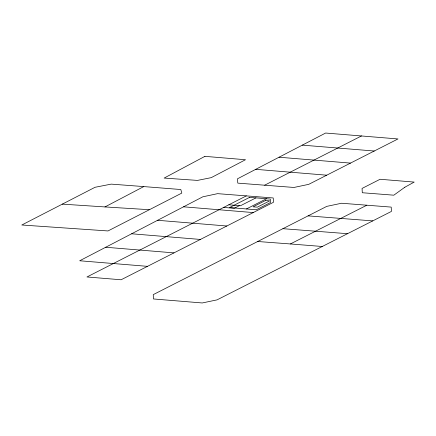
<?xml version="1.0" encoding="UTF-8"?>
<svg xmlns="http://www.w3.org/2000/svg" width="436" height="436" viewBox="0 0 436 436"><rect width="100%" height="100%" fill="white"/><g stroke="black" fill="none" stroke-linecap="round" stroke-linejoin="round"><path stroke-width="0.65" d="M62.244 204.13L104.967 206.931L143.776 186.581L180.815 189.529L181.817 193.083L108.003 230.949L21.8 225.003L95.059 187.278L111.218 184.123L143.776 186.581M361.553 135.912L264.63 185.202L237.794 183.125L237.446 178.825L325.616 133.04L397.992 138.948L308.737 184.341L293.968 187.458L264.63 185.202M246.335 195.884L86.955 276.969L121.099 279.77L273.465 202.282L273.241 197.966L217.586 193.655L202.805 196.81L79.695 260.761L147.499 266.347M239.397 205.667L234.23 208.294L223.673 207.422M255.943 197.873L240.449 205.754L228.84 204.795M246.422 208.953L266.5 198.745M282.899 228.687L153.254 294.627L153.423 298.96L202.26 302.96L217.046 299.87L391.414 211.422L391.217 207.1L341.568 203.247L326.793 206.364L282.899 228.687L347.525 233.691M366.85 205.209L290.371 243.958L257.714 241.5M104.967 206.931L149.232 209.689M308.094 215.88L372.753 220.894M290.371 243.958L322.264 246.493M302.317 145.134L374.273 151.02M279.045 157.222L350.495 163.102M326.722 175.19L255.725 169.332M157.598 220.294L226.818 226.006M131.639 233.783L200.397 239.44M105.708 247.25L173.969 252.88M183.556 206.811L253.245 212.572M404.831 187.235L393.828 195.186L362.294 192.739L362.065 188.423L380.078 179.267L414.2 182.09L404.831 187.235M204.904 156.35L164.132 178.079L197.475 180.4L211.226 177.648L245.501 159.729L204.904 156.35M249.61 197.35L229.532 207.558L256.286 209.77L270.494 202.544L270.309 199.061L249.61 197.35M265.464 200.516L253.071 206.822L257.295 207.171L269.688 200.865L265.464 200.516"/></g></svg>
